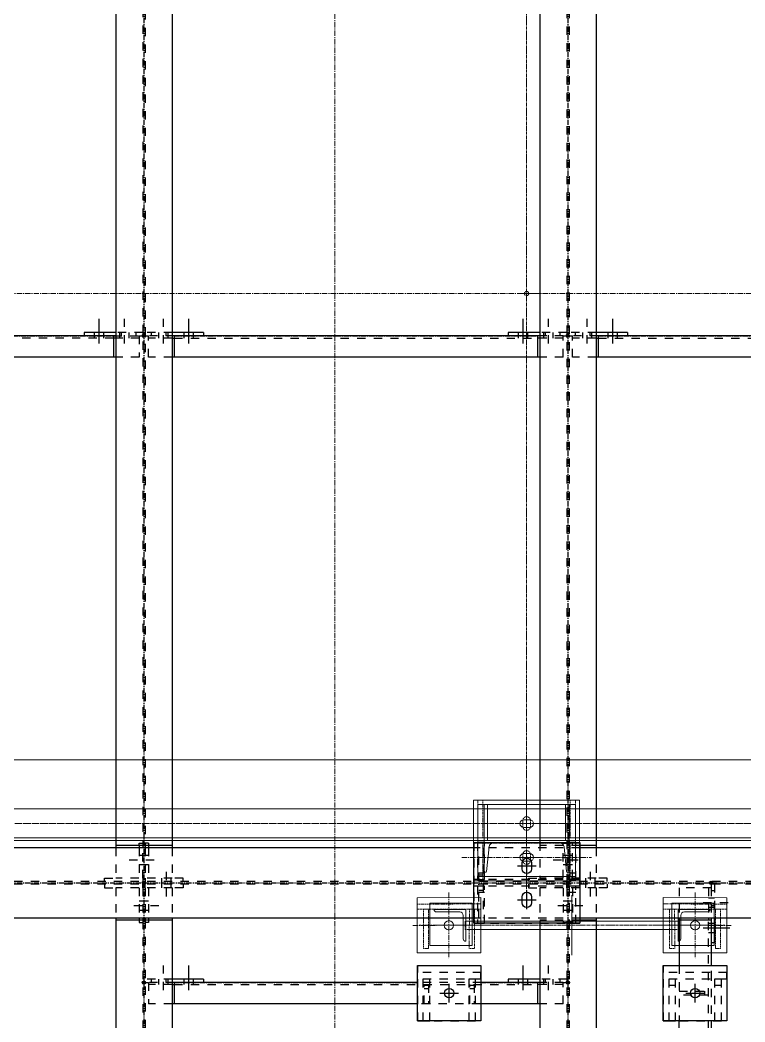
# Model space of a CAD drawing. Header units: inches. Extents: x 209270 to 234360, y -180214 to -150194.
# Drawn here: x 226220 to 227929, y -163282 to -160919 of the extents above; entities that cross this region are included whole.
import ezdxf

# ---------------------------------------------------------------- set-up
doc = ezdxf.new("R2010")
doc.units = ezdxf.units.IN
doc.header["$LTSCALE"] = 10
doc.header["$MEASUREMENT"] = 0
for name, pattern in [('CENTER', [2, 1.25, -0.25, 0.25, -0.25]), ('CENTER2', [1.125, 0.75, -0.125, 0.125, -0.125]), ('DXK_LINE_DOT2', [3.9198, 1.9599, -1.9599]), ('HIDDEN', [0.375, 0.25, -0.125])]:
    doc.linetypes.add(name, pattern=pattern)
doc.layers.get('0').update_dxf_attribs({"color": 1})
for name, color, linetype in [('_STR_0', 5, 'Continuous'), ('_STR_1', 5, 'Continuous'), ('_STR_2', 5, 'Continuous'), ('_STR_4', 5, 'Continuous')]:
    doc.layers.add(name, color=color, linetype=linetype)
for name, color, linetype, lineweight in [('Belt', 1, 'Continuous', 9), ('CEN', 1, 'CENTER', 9), ('CENETR LINE', 1, 'CENTER2', 9), ('CENTER', 1, 'CENTER', 9), ('DIM', 1, 'Continuous', 13), ('HIDDEN', 1, 'HIDDEN', 9), ('MAIN OBJECT', 1, 'Continuous', 18), ('OBJECT', 1, 'Continuous', 18), ('STR25', 1, 'Continuous', 5), ('STRUC-25HD', 1, 'HIDDEN', 5)]:
    doc.layers.add(name, color=color, linetype=linetype, lineweight=lineweight)

# ---------------------------------------------------------------- blocks, each defined once
blk = doc.blocks.new('A$Cb40ec30b')
at = {"layer": 'CEN'}
for p, q in [((0, 15.8), (0, 64.2)), ((-26.3, 40), (26.3, 40)), ((0, -59), (0, -21)), ((-25.5, -40), (26.5, -40))]:
    blk.add_line(p, q, dxfattribs=at)
at = {"layer": 'HIDDEN'}
for points in [[(-103, 6), (-115, 6), (-115, 95), (-103, 95)], [(103, 6), (115, 6), (115, 95), (103, 95)], [(125, 6), (125, -6), (-125, -6), (-125, 6)], [(-103, -6), (-115, -6), (-115, -95), (-103, -95)], [(103, -6), (115, -6), (115, -95), (103, -95)]]:
    blk.add_lwpolyline(points, close=True, dxfattribs=at)
at = {"layer": 'HIDDEN', "elevation": 149686677196.4}
for points in [[(9, 47), (9, 33, -1), (-9, 33), (-9, 47, -1)], [(9, -33), (9, -47, -1), (-9, -47), (-9, -33, -1)]]:
    blk.add_lwpolyline(points, format="xyb", close=True, dxfattribs=at)
at = {"layer": 'STR25', "ltscale": 0.2}
blk.add_lwpolyline([(-125, 95), (125, 95), (125, -95), (-125, -95)], close=True, dxfattribs=at)
blk = doc.blocks.new('A$Cfd238a5e')
at = {"layer": 'CEN'}
for p, q in [((0, 118.3), (0, -118.3)), ((-152.8, 0), (152.8, 0)), ((-152.8, -40), (152.8, -40))]:
    blk.add_line(p, q, dxfattribs=at)
at = {"layer": 'MAIN OBJECT', "ltscale": 0.2, "elevation": 149686677196.4}
for points in [[(7.3, 31), (-6.7, 31, -1), (-6.7, 49), (7.3, 49, -1)], [(7.3, -31), (-6.7, -31, 1), (-6.7, -49), (7.3, -49, 1)]]:
    blk.add_lwpolyline(points, format="xyb", close=True, dxfattribs=at)
at = {"layer": 'OBJECT'}
for points in [[(-115, -85), (115, -85), (115, 85), (-115, 85)], [(-100, 85), (-92, 85), (-92, 0), (-100, 0)], [(100, 85), (92, 85), (92, 0), (100, 0)]]:
    blk.add_lwpolyline(points, close=True, dxfattribs=at)
blk.add_lwpolyline([(-94.4, -72.9, -0.383864), (-96.8, -75), (-100, -75), (-100, 0), (100, 0), (100, -75), (96.8, -75, -0.383864), (94.4, -72.9), (88.3, -14.7, 0.383864), (78.4, -5.7), (-78.4, -5.7, 0.383864), (-88.3, -14.7)], format="xyb", close=True, dxfattribs=at)
at = {"layer": 'DIM'}
blk.add_blockref('A$Cb40ec30b', (0, 0), dxfattribs=at)
blk = doc.blocks.new('A$C2698bf6b')
at = {"layer": 'CENETR LINE'}
for p, q in [((0, -1290), (0, 1290)), ((-22.1, 0), (22.1, 0))]:
    blk.add_line(p, q, dxfattribs=at)
blk.add_circle((0, 0), 5, dxfattribs=at)
at = {"layer": 'DIM'}
blk.add_blockref('A$Cfd238a5e', (0, -1290), dxfattribs=at)
blk = doc.blocks.new('A$C1f4f58bd')
at = {"layer": 'CEN'}
blk.add_lwpolyline([(1100, 2200), (5000, 2200), (5000, -2700), (1100, -2700)], close=True, dxfattribs=at)
blk = doc.blocks.new('A$C34ae56dc')
at = {"layer": 'CEN'}
for p, q in [((0, 87.5), (0, -87.5)), ((77.7, 0.5), (-77.3, 0, 450449366.5))]:
    blk.add_line(p, q, dxfattribs=at)
at = {"layer": 'MAIN OBJECT', "ltscale": 0.2}
blk.add_circle((0, 0), 11, dxfattribs=at)
at = {"layer": 'STR25', "ltscale": 0.2}
blk.add_lwpolyline([(65.2, -74.5), (-64.8, -75), (-64.8, 75), (65.2, 75.5)], close=True, dxfattribs=at)
at = {"layer": 'STRUC-25HD'}
for points in [[(50.2, 75.5), (38.2, 75.5), (38.2, -74.5), (50.2, -74.5)], [(38.2, 48.5), (38.2, 60.5), (-54.8, 60), (-54.8, 48)], [(38.2, -47.5), (38.2, -59.5), (-54.8, -60), (-54.8, -48)]]:
    blk.add_lwpolyline(points, close=True, dxfattribs=at)
blk = doc.blocks.new('A$Cde9606d0')
at = {"color": 2, "ltscale": 0.8, "elevation": 101552602.3}
for points in [[(248, 10), (-247.9, 10)], [(-247.9, -10), (248, -10)]]:
    blk.add_lwpolyline(points, dxfattribs=at)
at = {"layer": 'CEN'}
for p, q in [((-215.4, 0, 0), (-360.4, 0, 0)), ((215.5, 0), (360.5, 0))]:
    blk.add_line(p, q, dxfattribs=at)
at = {"layer": 'CENTER', "linetype": 'CENTER2'}
for p, q in [((0, -70.7), (0, 70.7)), ((0, 70.7), (0, -70.7)), ((-268.9, 0, 815479761.5), (269, 0, 815479761.5))]:
    blk.add_line(p, q, dxfattribs=at)
at = {"layer": 'HIDDEN', "elevation": 715713552.4}
for points in [[(-251.9, 10), (-251.9, -10), (-247.9, -10)], [(-247.9, 10), (-251.9, 10)], [(-251.9, 10), (-251.9, -10), (-247.9, -10)], [(-247.9, 10), (-251.9, 10)], [(252, 10), (252, -10), (248, -10)], [(248, 10), (252, 10)]]:
    blk.add_lwpolyline(points, dxfattribs=at)
at = {"layer": 'MAIN OBJECT', "elevation": -815479761.5}
for points in [[(-235.3, -47.6), (-335.3, -47.6), (-335.3, 52.4), (-235.3, 52.4)], [(235.3, -47.6), (335.3, -47.6), (335.3, 52.4), (235.3, 52.4)]]:
    blk.add_lwpolyline(points, close=True, dxfattribs=at)
for points in [[(-325.4, 37.5), (-250.4, 37.5), (-250.4, -37.5), (-250.9, -37.5, -0.414214), (-256.4, -32), (-256.4, 23, 0.414214), (-264.9, 31.5), (-319.9, 31.5, -0.414214), (-325.4, 37)], [(325.5, 37.5), (250.5, 37.5), (250.5, -37.5), (251, -37.5, 0.414214), (256.5, -32), (256.5, 23, -0.414214), (265, 31.5), (320, 31.5, 0.414214), (325.5, 37)]]:
    blk.add_lwpolyline(points, format="xyb", close=True, dxfattribs=at)
at = {"xscale": -0.9999999999999999, "rotation": 270.1668647228638}
blk.add_blockref('A$C34ae56dc', (-290.4, 0, 0), dxfattribs=at)
at = {"rotation": 89.83313527708063}
blk.add_blockref('A$C34ae56dc', (290.5, 0), dxfattribs=at)
blk = doc.blocks.new('Part-116860372-115328 - 114867')
at = {"layer": '_STR_1', "linetype": 'DXK_LINE_DOT2'}
for p, q in [((226522.7, -162860.3), (226514.7, -162860.3)), ((226514.7, -162865.8), (226514.7, -162870.8)), ((226522.7, -162860.3), (226522.7, -162865.8)), ((226522.7, -162870.8), (226522.7, -162942.3)), ((226514.7, -162942.3), (226514.7, -162950.3)), ((226604.7, -162942.3), (226578.5, -162942.3)), ((226604.7, -162950.3), (226604.7, -162942.3))]:
    blk.add_line(p, q, dxfattribs=at)
at = {"layer": '_STR_2', "linetype": 'Continuous'}
blk.add_line((226522.7, -162865.8), (226522.7, -162870.8), dxfattribs=at)
blk = doc.blocks.new('Part-116860372-115040 - 114867')
at = {"layer": '_STR_4', "linetype": 'Continuous'}
for points in [[(227511.9, -161667.7, -1), (227511.9, -161659.7, -1)], [(228511.9, -161667.7, -1), (228511.9, -161659.7, -1)]]:
    blk.add_hatch(color=256, dxfattribs=at).paths.add_polyline_path(points)
at = {"layer": '_STR_1', "linetype": 'DXK_LINE_DOT2'}
for p, q in [((227522.7, -161713.7), (227522.7, -161663.7)), ((227583.5, -161663.7), (227522.7, -161663.7)), ((227578.5, -161668.7), (227522.7, -161668.7)), ((227583.5, -161668.7), (228411.9, -161668.7)), ((228497.2, -161663.7), (228411.9, -161663.7)), ((228497.2, -161668.7), (228416.9, -161668.7)), ((228497.2, -161713.7), (228497.2, -161663.7)), ((227578.5, -161713.7), (227522.7, -161713.7)), ((228497.2, -161713.7), (228416.9, -161713.7))]:
    blk.add_line(p, q, dxfattribs=at)
at = {"layer": '_STR_2', "linetype": 'Continuous'}
for p, q in [((227578.5, -161668.7), (227583.5, -161668.7)), ((228411.9, -161663.7), (227583.5, -161663.7)), ((227583.5, -161663.7), (227583.5, -161713.7)), ((228411.9, -161663.7), (228411.9, -161713.7)), ((228416.9, -161668.7), (228411.9, -161668.7)), ((228416.9, -161713.7), (227578.5, -161713.7))]:
    blk.add_line(p, q, dxfattribs=at)
at = {"layer": '_STR_4', "linetype": 'CENTER'}
for p, q in [((227511.9, -161663.7), (227522.7, -161663.7)), ((227583.5, -161663.7), (228411.9, -161663.7)), ((228497.2, -161663.7), (228511.9, -161663.7))]:
    blk.add_line(p, q, dxfattribs=at)
at = {"layer": '_STR_4', "linetype": 'Continuous'}
for centre in [(227511.9, -161663.7), (228511.9, -161663.7)]:
    blk.add_circle(centre, 4, dxfattribs=at)
blk = doc.blocks.new('Part-116860372-115332 - 114867')
at = {"layer": '_STR_1', "linetype": 'DXK_LINE_DOT2'}
for p, q in [((227522.7, -162860.3), (227514.7, -162860.3)), ((227522.7, -162942.3), (227522.7, -162860.3)), ((227514.7, -162942.3), (227514.7, -162950.3)), ((227604.7, -162942.3), (227578.5, -162942.3)), ((227604.7, -162950.3), (227604.7, -162942.3))]:
    blk.add_line(p, q, dxfattribs=at)
blk = doc.blocks.new('Part-116860372-114997 - 114867')
at = {"layer": '_STR_1', "linetype": 'DXK_LINE_DOT2'}
for p, q in [((227539.8, -162870.8), (227289.8, -162870.8)), ((228499.2, -162950.3), (225641.9, -162950.3)), ((228499.2, -162957), (225641.9, -162957)), ((227539.8, -163036.5), (227289.8, -163036.5))]:
    blk.add_line(p, q, dxfattribs=at)
at = {"layer": '_STR_2', "linetype": 'Continuous'}
for p, q in [((227289.8, -162870.8), (226039.8, -162870.8)), ((228386.8, -162870.8), (227539.8, -162870.8)), ((227289.8, -163036.5), (226039.8, -163036.5)), ((228386.8, -163036.5), (227539.8, -163036.5))]:
    blk.add_line(p, q, dxfattribs=at)
at = {"layer": '_STR_4', "linetype": 'CENTER'}
blk.add_line((225511.9, -162953.7), (228511.9, -162953.7), dxfattribs=at)
blk = doc.blocks.new('Part-116860372-114998 - 114867')
at = {"layer": '_STR_4', "linetype": 'Continuous'}
blk.add_hatch(color=256, dxfattribs=at).paths.add_polyline_path([(226511.9, -162957.7, -1), (226511.9, -162949.7, -1)])
at = {"layer": '_STR_1', "linetype": 'DXK_LINE_DOT2'}
for p, q in [((226445.3, -162965), (226445.3, -163036.5)), ((226578.5, -162965), (226445.3, -162965)), ((226509, -162965), (226509, -164487.6)), ((226514.7, -162965), (226514.7, -163036.5)), ((226578.5, -162965), (226578.5, -163036.5)), ((226514.7, -163041.5), (226514.7, -165285.5))]:
    blk.add_line(p, q, dxfattribs=at)
at = {"layer": '_STR_2', "linetype": 'Continuous'}
for p, q in [((226445.3, -163036.5), (226445.3, -165290.5)), ((226578.5, -163041.5), (226445.3, -163041.5)), ((226509, -163036.5), (226509, -163041.5)), ((226514.7, -163036.5), (226514.7, -163041.5)), ((226578.5, -163036.5), (226578.5, -165290.5))]:
    blk.add_line(p, q, dxfattribs=at)
at = {"layer": '_STR_4', "linetype": 'CENTER'}
blk.add_line((226511.9, -162953.7), (226511.9, -165363.7), dxfattribs=at)
at = {"layer": '_STR_4', "linetype": 'Continuous'}
blk.add_circle((226511.9, -162953.7), 4, dxfattribs=at)
blk = doc.blocks.new('Part-116860372-114999 - 114867')
at = {"layer": '_STR_4', "linetype": 'Continuous'}
blk.add_hatch(color=256, dxfattribs=at).paths.add_polyline_path([(227511.9, -162957.7, -1), (227511.9, -162949.7, -1)])
at = {"layer": '_STR_1', "linetype": 'DXK_LINE_DOT2'}
for p, q in [((227445.3, -162965), (227445.3, -163048.7)), ((227578.5, -162965), (227445.3, -162965)), ((227509, -162965), (227509, -165285.5)), ((227514.7, -162965), (227514.7, -165285.5)), ((227578.5, -162965), (227578.5, -163036.5)), ((227539.8, -163041.5), (227445.3, -163041.5))]:
    blk.add_line(p, q, dxfattribs=at)
at = {"layer": '_STR_2', "linetype": 'Continuous'}
for p, q in [((227578.5, -163041.5), (227539.8, -163041.5)), ((227578.5, -163036.5), (227578.5, -165290.5)), ((227445.3, -163048.7), (227445.3, -165290.5))]:
    blk.add_line(p, q, dxfattribs=at)
at = {"layer": '_STR_4', "linetype": 'CENTER'}
blk.add_line((227511.9, -162953.7), (227511.9, -165363.7), dxfattribs=at)
at = {"layer": '_STR_4', "linetype": 'Continuous'}
blk.add_circle((227511.9, -162953.7), 4, dxfattribs=at)
blk = doc.blocks.new('Part-116860372-115002 - 114867')
at = {"layer": '_STR_4', "linetype": 'Continuous'}
blk.add_hatch(color=256, dxfattribs=at).paths.add_polyline_path([(227511.9, -162957.7, -1), (227511.9, -162949.7, -1)])
at = {"layer": '_STR_1', "linetype": 'DXK_LINE_DOT2'}
for p, q in [((227509, -160385), (227509, -162942.3)), ((227514.7, -160385), (227514.7, -162942.3)), ((227445.3, -162858.7), (227445.3, -162942.3)), ((227539.8, -162865.8), (227445.3, -162865.8)), ((227578.5, -162870.8), (227578.5, -162942.3)), ((227578.5, -162942.3), (227445.3, -162942.3))]:
    blk.add_line(p, q, dxfattribs=at)
at = {"layer": '_STR_2', "linetype": 'Continuous'}
for p, q in [((227445.3, -160468.7), (227445.3, -162858.7)), ((227578.5, -160456.5), (227578.5, -162870.8)), ((227578.5, -162865.8), (227539.8, -162865.8))]:
    blk.add_line(p, q, dxfattribs=at)
at = {"layer": '_STR_4', "linetype": 'CENTER'}
blk.add_line((227511.9, -160373.7), (227511.9, -162953.7), dxfattribs=at)
at = {"layer": '_STR_4', "linetype": 'Continuous'}
blk.add_circle((227511.9, -162953.7), 4, dxfattribs=at)
blk = doc.blocks.new('Bolt-116860372-115334 - 114867')
at = {"layer": '_STR_1', "linetype": 'DXK_LINE_DOT2'}
for p, q in [((226564.7, -162927.3), (226564.7, -163000.3)), ((226553.7, -162942.3), (226553.7, -162950.3)), ((226553.7, -162950.3), (226553.7, -162957)), ((226575.7, -162942.3), (226575.7, -162950.3)), ((226575.7, -162950.3), (226575.7, -162957)), ((226553.7, -162957), (226553.7, -162965)), ((226575.7, -162957), (226575.7, -162965))]:
    blk.add_line(p, q, dxfattribs=at)
blk = doc.blocks.new('Part-116860372-115003 - 114867')
at = {"layer": '_STR_4', "linetype": 'Continuous'}
blk.add_hatch(color=256, dxfattribs=at).paths.add_polyline_path([(226511.9, -162957.7, -1), (226511.9, -162949.7, -1)])
at = {"layer": '_STR_1', "linetype": 'DXK_LINE_DOT2'}
for p, q in [((226509, -160461.5), (226509, -162865.8)), ((226514.7, -160467), (226514.7, -162865.8)), ((226445.3, -162870.8), (226445.3, -162942.3)), ((226509, -162942.3), (226509, -162870.8)), ((226514.7, -162870.8), (226514.7, -162942.3)), ((226578.5, -162870.8), (226578.5, -162942.3)), ((226578.5, -162942.3), (226445.3, -162942.3))]:
    blk.add_line(p, q, dxfattribs=at)
at = {"layer": '_STR_2', "linetype": 'Continuous'}
for p, q in [((226445.3, -160456.5), (226445.3, -162870.8)), ((226578.5, -160456.5), (226578.5, -162870.8)), ((226578.5, -162865.8), (226445.3, -162865.8)), ((226509, -162865.8), (226509, -162870.8)), ((226514.7, -162865.8), (226514.7, -162870.8))]:
    blk.add_line(p, q, dxfattribs=at)
at = {"layer": '_STR_4', "linetype": 'CENTER'}
blk.add_line((226511.9, -160373.7), (226511.9, -162953.7), dxfattribs=at)
at = {"layer": '_STR_4', "linetype": 'Continuous'}
blk.add_circle((226511.9, -162953.7), 4, dxfattribs=at)
blk = doc.blocks.new('Part-116860372-115038 - 114867')
at = {"layer": '_STR_4', "linetype": 'Continuous'}
for points in [[(225511.9, -161667.7, -1), (225511.9, -161659.7, -1)], [(226511.9, -161667.7, -1), (226511.9, -161659.7, -1)]]:
    blk.add_hatch(color=256, dxfattribs=at).paths.add_polyline_path(points)
at = {"layer": '_STR_1', "linetype": 'DXK_LINE_DOT2'}
for p, q in [((225524.9, -161663.7), (225524.9, -161713.7)), ((225641.9, -161663.7), (225524.9, -161663.7)), ((225636.9, -161668.7), (225524.9, -161668.7)), ((226440.3, -161668.7), (225641.9, -161668.7)), ((226440.3, -161663.7), (226501, -161663.7)), ((226501, -161668.7), (226445.3, -161668.7)), ((226501, -161663.7), (226501, -161713.7)), ((225636.9, -161713.7), (225524.9, -161713.7)), ((226501, -161713.7), (226445.3, -161713.7))]:
    blk.add_line(p, q, dxfattribs=at)
at = {"layer": '_STR_2', "linetype": 'Continuous'}
for p, q in [((225641.9, -161668.7), (225636.9, -161668.7)), ((226440.3, -161663.7), (225641.9, -161663.7)), ((225641.9, -161713.7), (225641.9, -161663.7)), ((226440.3, -161663.7), (226440.3, -161713.7)), ((226445.3, -161668.7), (226440.3, -161668.7)), ((226445.3, -161713.7), (225636.9, -161713.7))]:
    blk.add_line(p, q, dxfattribs=at)
at = {"layer": '_STR_4', "linetype": 'CENTER'}
for p, q in [((225511.9, -161663.7), (225524.9, -161663.7)), ((225641.9, -161663.7), (226440.3, -161663.7)), ((226501, -161663.7), (226511.9, -161663.7))]:
    blk.add_line(p, q, dxfattribs=at)
at = {"layer": '_STR_4', "linetype": 'Continuous'}
for centre in [(225511.9, -161663.7), (226511.9, -161663.7)]:
    blk.add_circle(centre, 4, dxfattribs=at)
blk = doc.blocks.new('Part-116860372-115039 - 114867')
at = {"layer": '_STR_4', "linetype": 'Continuous'}
for points in [[(226511.9, -161667.7, -1), (226511.9, -161659.7, -1)], [(227511.9, -161667.7, -1), (227511.9, -161659.7, -1)]]:
    blk.add_hatch(color=256, dxfattribs=at).paths.add_polyline_path(points)
at = {"layer": '_STR_1', "linetype": 'DXK_LINE_DOT2'}
for p, q in [((226522.7, -161713.7), (226522.7, -161663.7)), ((226583.5, -161663.7), (226522.7, -161663.7)), ((226578.5, -161668.7), (226522.7, -161668.7)), ((226583.5, -161668.7), (227440.3, -161668.7)), ((227501, -161663.7), (227440.3, -161663.7)), ((227501, -161668.7), (227445.3, -161668.7)), ((227501, -161713.7), (227501, -161663.7)), ((226578.5, -161713.7), (226522.7, -161713.7)), ((227501, -161713.7), (227445.3, -161713.7))]:
    blk.add_line(p, q, dxfattribs=at)
at = {"layer": '_STR_2', "linetype": 'Continuous'}
for p, q in [((226578.5, -161668.7), (226583.5, -161668.7)), ((227440.3, -161663.7), (226583.5, -161663.7)), ((226583.5, -161663.7), (226583.5, -161713.7)), ((227440.3, -161663.7), (227440.3, -161713.7)), ((227445.3, -161668.7), (227440.3, -161668.7)), ((227445.3, -161713.7), (226578.5, -161713.7))]:
    blk.add_line(p, q, dxfattribs=at)
at = {"layer": '_STR_4', "linetype": 'CENTER'}
for p, q in [((226511.9, -161663.7), (226522.7, -161663.7)), ((226583.5, -161663.7), (227440.3, -161663.7)), ((227501, -161663.7), (227511.9, -161663.7))]:
    blk.add_line(p, q, dxfattribs=at)
at = {"layer": '_STR_4', "linetype": 'Continuous'}
for centre in [(226511.9, -161663.7), (227511.9, -161663.7)]:
    blk.add_circle(centre, 4, dxfattribs=at)
blk = doc.blocks.new('Part-116860372-115814 - 114867')
at = {"layer": '_STR_1', "linetype": 'DXK_LINE_DOT2'}
for p, q in [((227509, -161655.7), (227445.3, -161655.7)), ((227459, -161663.7), (227459, -161655.7)), ((227494, -161663.7), (227494, -161655.7)), ((227509, -161655.7), (227509, -161663.7))]:
    blk.add_line(p, q, dxfattribs=at)
at = {"layer": '_STR_2', "linetype": 'Continuous'}
for p, q in [((227445.3, -161655.7), (227371, -161655.7)), ((227371, -161655.7), (227371, -161663.7)), ((227445.3, -161663.7), (227440.3, -161663.7))]:
    blk.add_line(p, q, dxfattribs=at)
blk = doc.blocks.new('Part-116860372-115812 - 114867')
at = {"layer": '_STR_1', "linetype": 'DXK_LINE_DOT2'}
for p, q in [((227578.5, -161655.7), (227514.7, -161655.7)), ((227529.7, -161663.7), (227529.7, -161655.7)), ((227564.7, -161663.7), (227564.7, -161655.7))]:
    blk.add_line(p, q, dxfattribs=at)
at = {"layer": '_STR_2', "linetype": 'Continuous'}
for p, q in [((227652.7, -161655.7), (227578.5, -161655.7)), ((227583.5, -161663.7), (227578.5, -161663.7)), ((227652.7, -161655.7), (227652.7, -161663.7))]:
    blk.add_line(p, q, dxfattribs=at)
blk = doc.blocks.new('Bolt-116860372-115305 - 114867')
at = {"layer": '_STR_1', "linetype": 'DXK_LINE_DOT2'}
for p, q in [((226501, -162996), (226509, -162996)), ((226509, -162996), (226514.7, -162996)), ((226514.7, -162996), (226522.7, -162996)), ((226488, -163007), (226556, -163007)), ((226501, -163018), (226509, -163018)), ((226509, -163018), (226514.7, -163018)), ((226514.7, -163018), (226522.7, -163018))]:
    blk.add_line(p, q, dxfattribs=at)
blk = doc.blocks.new('Part-116860372-115822 - 114867')
at = {"layer": '_STR_1', "linetype": 'DXK_LINE_DOT2'}
for p, q in [((226578.5, -163180.7), (226514.7, -163180.7)), ((226529.7, -163188.7), (226529.7, -163180.7)), ((226564.7, -163188.7), (226564.7, -163180.7))]:
    blk.add_line(p, q, dxfattribs=at)
at = {"layer": '_STR_2', "linetype": 'Continuous'}
for p, q in [((226652.7, -163180.7), (226578.5, -163180.7)), ((226652.7, -163180.7), (226652.7, -163188.7)), ((226583.5, -163188.7), (226578.5, -163188.7))]:
    blk.add_line(p, q, dxfattribs=at)
blk = doc.blocks.new('Part-116860372-115101 - 114867')
at = {"layer": '_STR_4', "linetype": 'Continuous'}
for points in [[(227849.4, -162957.7, -1), (227849.4, -162949.7, -1)], [(227849.4, -164367.7, -1), (227849.4, -164359.7, -1)]]:
    blk.add_hatch(color=256, dxfattribs=at).paths.add_polyline_path(points)
at = {"layer": '_STR_1', "linetype": 'DXK_LINE_DOT2'}
for p, q in [((227849.4, -162965), (227774.4, -162965)), ((227774.4, -162965), (227774.4, -163041.5)), ((227843.7, -162965), (227843.7, -163036.5)), ((227849.4, -162965), (227849.4, -163164.7)), ((227843.7, -164358.7), (227843.7, -163041.5)), ((227774.4, -163148.7), (227774.4, -163278.7)), ((227849.4, -163164.7), (227849.4, -163278.7))]:
    blk.add_line(p, q, dxfattribs=at)
at = {"layer": '_STR_2', "linetype": 'Continuous'}
for p, q in [((227774.4, -163036.5), (227774.4, -163148.7)), ((227849.4, -163041.5), (227774.4, -163041.5)), ((227843.7, -163036.5), (227843.7, -163041.5)), ((227849.4, -163041.5), (227849.4, -163148.7)), ((227774.4, -164358.7), (227774.4, -163278.7)), ((227849.4, -163278.7), (227849.4, -164358.7)), ((227849.4, -164358.7), (227774.4, -164358.7))]:
    blk.add_line(p, q, dxfattribs=at)
at = {"layer": '_STR_4', "linetype": 'CENTER'}
for p, q in [((227849.4, -162953.7), (227849.4, -162965)), ((227849.4, -163278.7), (227849.4, -164363.7))]:
    blk.add_line(p, q, dxfattribs=at)
at = {"layer": '_STR_4', "linetype": 'Continuous'}
for centre in [(227849.4, -162953.7), (227849.4, -164363.7)]:
    blk.add_circle(centre, 4, dxfattribs=at)
blk = doc.blocks.new('Part-116860372-115102 - 114867')
at = {"layer": '_STR_4', "linetype": 'Continuous'}
for points in [[(226511.9, -163192.7, -1), (226511.9, -163184.7, -1)], [(227511.9, -163192.7, -1), (227511.9, -163184.7, -1)]]:
    blk.add_hatch(color=256, dxfattribs=at).paths.add_polyline_path(points)
at = {"layer": '_STR_1', "linetype": 'DXK_LINE_DOT2'}
for p, q in [((226522.7, -163188.7), (226522.7, -163238.7)), ((226583.5, -163188.7), (226522.7, -163188.7)), ((226578.5, -163193.7), (226522.7, -163193.7)), ((226583.5, -163193.7), (227440.3, -163193.7)), ((227306.9, -163188.7), (227156.9, -163188.7)), ((227501, -163188.7), (227440.3, -163188.7)), ((227501, -163193.7), (227445.3, -163193.7)), ((227501, -163238.7), (227501, -163188.7)), ((226578.5, -163238.7), (226522.7, -163238.7)), ((227185.9, -163238.7), (227156.9, -163238.7)), ((227501, -163238.7), (227185.9, -163238.7))]:
    blk.add_line(p, q, dxfattribs=at)
at = {"layer": '_STR_2', "linetype": 'Continuous'}
for p, q in [((226578.5, -163193.7), (226583.5, -163193.7)), ((227156.9, -163188.7), (226583.5, -163188.7)), ((226583.5, -163188.7), (226583.5, -163238.7)), ((227440.3, -163188.7), (227306.9, -163188.7)), ((227440.3, -163188.7), (227440.3, -163238.7)), ((227445.3, -163193.7), (227440.3, -163193.7)), ((227156.9, -163238.7), (226578.5, -163238.7)), ((227445.3, -163238.7), (227306.9, -163238.7))]:
    blk.add_line(p, q, dxfattribs=at)
at = {"layer": '_STR_4', "linetype": 'CENTER'}
for p, q in [((226511.9, -163188.7), (226522.7, -163188.7)), ((226583.5, -163188.7), (227156.9, -163188.7)), ((227306.9, -163188.7), (227440.3, -163188.7)), ((227501, -163188.7), (227511.9, -163188.7))]:
    blk.add_line(p, q, dxfattribs=at)
at = {"layer": '_STR_4', "linetype": 'Continuous'}
for centre in [(226511.9, -163188.7), (227511.9, -163188.7)]:
    blk.add_circle(centre, 4, dxfattribs=at)
blk = doc.blocks.new('Bolt-116860372-115313 - 114867')
at = {"layer": '_STR_1', "linetype": 'DXK_LINE_DOT2'}
for p, q in [((227501, -162996), (227509, -162996)), ((227509, -162996), (227514.7, -162996)), ((227514.7, -162996), (227522.7, -162996)), ((227488, -163007), (227556, -163007)), ((227501, -163018), (227509, -163018)), ((227509, -163018), (227514.7, -163018)), ((227514.7, -163018), (227522.7, -163018))]:
    blk.add_line(p, q, dxfattribs=at)
blk = doc.blocks.new('Part-116860372-115327 - 114867')
at = {"layer": '_STR_1', "linetype": 'DXK_LINE_DOT2'}
for p, q in [((226501, -162865.8), (226501, -162860.3)), ((226501, -162860.3), (226509, -162860.3)), ((226501, -162870.8), (226501, -162942.3)), ((226509, -162865.8), (226509, -162870.8)), ((226419, -162950.3), (226419, -162942.3)), ((226419, -162942.3), (226445.3, -162942.3)), ((226509, -162942.3), (226509, -162950.3))]:
    blk.add_line(p, q, dxfattribs=at)
at = {"layer": '_STR_2', "linetype": 'Continuous'}
blk.add_line((226501, -162865.8), (226501, -162870.8), dxfattribs=at)
blk = doc.blocks.new('Part-116860372-150361 - 114867')
at = {"layer": '_STR_1', "linetype": 'DXK_LINE_DOT2'}
for p, q in [((227774.4, -163208.7), (227843.7, -163208.7)), ((227833.7, -163208.7), (227833.7, -163218.7)), ((227843.7, -163218.7), (227774.4, -163218.7))]:
    blk.add_line(p, q, dxfattribs=at)
blk = doc.blocks.new('Part-116860372-116647 - 114867')
at = {"layer": '_STR_1', "linetype": 'DXK_LINE_DOT2'}
for p, q in [((227539.8, -162945.6), (227289.8, -162945.7)), ((227289.8, -162961.7), (227289.8, -162945.7)), ((227539.8, -162961.6), (227539.8, -162945.6)), ((227539.8, -162961.6), (227289.8, -162961.7))]:
    blk.add_line(p, q, dxfattribs=at)
blk = doc.blocks.new('Part-116860372-116649 - 114867')
at = {"layer": '_STR_1', "linetype": 'DXK_LINE_DOT2'}
for p, q in [((227298.9, -162858.7), (227298.9, -162945.7)), ((227314.9, -162858.7), (227298.9, -162858.7)), ((227314.9, -162945.7), (227314.9, -162858.7)), ((227314.9, -162930.7), (227298.9, -162930.7)), ((227298.9, -162945.7), (227314.9, -162945.7))]:
    blk.add_line(p, q, dxfattribs=at)
blk = doc.blocks.new('Part-116860372-116727 - 114867')
at = {"layer": '_STR_1', "linetype": 'DXK_LINE_DOT2'}
for p, q in [((227156.9, -163180.7), (227156.9, -163164.7)), ((227306.9, -163164.7), (227156.9, -163164.7)), ((227306.9, -163180.7), (227156.9, -163180.7)), ((227306.9, -163180.7), (227306.9, -163164.7))]:
    blk.add_line(p, q, dxfattribs=at)
blk = doc.blocks.new('Part-116860372-116735 - 114867')
at = {"layer": '_STR_1', "linetype": 'DXK_LINE_DOT2'}
for p, q in [((227736.9, -163148.7), (227736.9, -163164.7)), ((227736.9, -163148.7), (227886.9, -163148.7)), ((227886.9, -163148.7), (227886.9, -163164.7)), ((227736.9, -163180.7), (227736.9, -163278.7)), ((227886.9, -163180.7), (227886.9, -163278.7)), ((227736.9, -163278.7), (227886.9, -163278.7))]:
    blk.add_line(p, q, dxfattribs=at)
blk = doc.blocks.new('Part-116860372-116729 - 114867')
at = {"layer": '_STR_1', "linetype": 'DXK_LINE_DOT2'}
for p, q in [((227156.9, -163148.7), (227156.9, -163164.7)), ((227156.9, -163148.7), (227306.9, -163148.7)), ((227306.9, -163148.7), (227306.9, -163164.7)), ((227156.9, -163180.7), (227156.9, -163278.7)), ((227306.9, -163180.7), (227306.9, -163278.7)), ((227156.9, -163278.7), (227306.9, -163278.7))]:
    blk.add_line(p, q, dxfattribs=at)
blk = doc.blocks.new('Part-116860372-115303 - 114867')
at = {"layer": '_STR_1', "linetype": 'DXK_LINE_DOT2'}
for p, q in [((226514.7, -162965), (226514.7, -162957)), ((226522.7, -162965), (226522.7, -163036.5)), ((226604.7, -162965), (226578.5, -162965)), ((226604.7, -162957), (226604.7, -162965)), ((226514.7, -163041.5), (226514.7, -163036.5)), ((226522.7, -163041.5), (226522.7, -163047)), ((226522.7, -163047), (226514.7, -163047))]:
    blk.add_line(p, q, dxfattribs=at)
at = {"layer": '_STR_2', "linetype": 'Continuous'}
blk.add_line((226522.7, -163036.5), (226522.7, -163041.5), dxfattribs=at)
blk = doc.blocks.new('Part-116860372-115304 - 114867')
at = {"layer": '_STR_1', "linetype": 'DXK_LINE_DOT2'}
for p, q in [((226419, -162957), (226419, -162965)), ((226419, -162965), (226445.3, -162965)), ((226501, -162965), (226501, -163036.5)), ((226509, -162965), (226509, -162957)), ((226501, -163041.5), (226501, -163047)), ((226501, -163047), (226509, -163047))]:
    blk.add_line(p, q, dxfattribs=at)
at = {"layer": '_STR_2', "linetype": 'Continuous'}
blk.add_line((226501, -163036.5), (226501, -163041.5), dxfattribs=at)
blk = doc.blocks.new('Part-116860372-115311 - 114867')
at = {"layer": '_STR_1', "linetype": 'DXK_LINE_DOT2'}
for p, q in [((227514.7, -162965), (227514.7, -162957)), ((227522.7, -162965), (227522.7, -163047)), ((227604.7, -162965), (227578.5, -162965)), ((227604.7, -162957), (227604.7, -162965)), ((227522.7, -163047), (227514.7, -163047))]:
    blk.add_line(p, q, dxfattribs=at)
blk = doc.blocks.new('Part-116860372-115312 - 114867')
at = {"layer": '_STR_1', "linetype": 'DXK_LINE_DOT2'}
for p, q in [((227419, -162957), (227419, -162965)), ((227419, -162965), (227445.3, -162965)), ((227501, -162965), (227501, -163047)), ((227509, -162965), (227509, -162957)), ((227501, -163047), (227509, -163047))]:
    blk.add_line(p, q, dxfattribs=at)
blk = doc.blocks.new('Bolt-116860372-115329 - 114867')
at = {"layer": '_STR_1', "linetype": 'DXK_LINE_DOT2'}
for p, q in [((226535.7, -162900.3), (226467.7, -162900.3)), ((226509, -162889.3), (226501, -162889.3)), ((226514.7, -162889.3), (226509, -162889.3)), ((226522.7, -162889.3), (226514.7, -162889.3)), ((226509, -162911.3), (226501, -162911.3)), ((226514.7, -162911.3), (226509, -162911.3)), ((226522.7, -162911.3), (226514.7, -162911.3))]:
    blk.add_line(p, q, dxfattribs=at)
blk = doc.blocks.new('Part-116860372-115331 - 114867')
at = {"layer": '_STR_1', "linetype": 'DXK_LINE_DOT2'}
for p, q in [((227501, -162942.3), (227501, -162860.3)), ((227501, -162860.3), (227509, -162860.3)), ((227419, -162950.3), (227419, -162942.3)), ((227419, -162942.3), (227445.3, -162942.3)), ((227509, -162942.3), (227509, -162950.3))]:
    blk.add_line(p, q, dxfattribs=at)
blk = doc.blocks.new('Bolt-116860372-115333 - 114867')
at = {"layer": '_STR_1', "linetype": 'DXK_LINE_DOT2'}
for p, q in [((227535.7, -162900.3), (227467.7, -162900.3)), ((227509, -162889.3), (227501, -162889.3)), ((227514.7, -162889.3), (227509, -162889.3)), ((227522.7, -162889.3), (227514.7, -162889.3)), ((227509, -162911.3), (227501, -162911.3)), ((227514.7, -162911.3), (227509, -162911.3)), ((227522.7, -162911.3), (227514.7, -162911.3))]:
    blk.add_line(p, q, dxfattribs=at)
blk = doc.blocks.new('Bolt-116860372-115335 - 114867')
at = {"layer": '_STR_1', "linetype": 'DXK_LINE_DOT2'}
for p, q in [((227564.7, -162927.3), (227564.7, -163000.3)), ((227553.7, -162942.3), (227553.7, -162950.3)), ((227553.7, -162950.3), (227553.7, -162957)), ((227575.7, -162942.3), (227575.7, -162950.3)), ((227575.7, -162950.3), (227575.7, -162957)), ((227553.7, -162957), (227553.7, -162965)), ((227575.7, -162957), (227575.7, -162965))]:
    blk.add_line(p, q, dxfattribs=at)
blk = doc.blocks.new('Bolt-116860372-116654 - 114867')
at = {"layer": '_STR_2', "linetype": 'Continuous'}
for p, q in [((227403.8, -162906.7), (227404.7, -162902.5)), ((227404.7, -162902.5), (227407.1, -162898.9)), ((227407.1, -162898.9), (227410.6, -162896.5)), ((227410.6, -162896.5), (227414.8, -162895.7)), ((227414.8, -162935.7), (227414.8, -162891.7)), ((227414.8, -162895.7), (227414.8, -162895.7)), ((227414.8, -162895.7), (227419, -162896.5)), ((227419, -162896.5), (227422.6, -162898.9)), ((227422.6, -162898.9), (227425, -162902.5)), ((227425, -162902.5), (227425.8, -162906.7)), ((227392.8, -162913.7), (227436.8, -162913.7)), ((227403.8, -162920.7), (227403.8, -162906.7)), ((227404.7, -162924.9), (227403.8, -162920.7)), ((227407, -162928.4), (227404.7, -162924.9)), ((227425, -162924.9), (227422.6, -162928.4)), ((227425.8, -162920.7), (227425, -162924.9)), ((227425.8, -162906.7), (227425.8, -162920.7)), ((227410.6, -162930.8), (227407, -162928.4)), ((227414.8, -162931.7), (227410.6, -162930.8)), ((227419, -162930.8), (227414.8, -162931.7)), ((227414.8, -162931.7), (227414.8, -162931.7)), ((227422.6, -162928.4), (227419, -162930.8)), ((227414.8, -163015.7), (227414.8, -162971.7)), ((227392.8, -162993.7), (227436.8, -162993.7)), ((227403.8, -162986.7), (227404.7, -162982.5)), ((227403.8, -163000.7), (227403.8, -162986.7)), ((227404.7, -162982.5), (227407, -162978.9)), ((227407, -162978.9), (227410.6, -162976.5)), ((227410.6, -162976.5), (227414.8, -162975.7)), ((227414.8, -162975.7), (227414.8, -162975.7)), ((227414.8, -162975.7), (227419, -162976.5)), ((227419, -162976.5), (227422.6, -162978.9)), ((227422.6, -162978.9), (227425, -162982.5)), ((227425, -162982.5), (227425.8, -162986.7)), ((227425.8, -162986.7), (227425.8, -163000.7)), ((227404.7, -163004.9), (227403.8, -163000.7)), ((227407, -163008.4), (227404.7, -163004.9)), ((227410.6, -163010.8), (227407, -163008.4)), ((227414.8, -163011.7), (227410.6, -163010.8)), ((227419, -163010.8), (227414.8, -163011.7)), ((227414.8, -163011.7), (227414.8, -163011.7)), ((227422.6, -163008.4), (227419, -163010.8)), ((227425, -163004.9), (227422.6, -163008.4)), ((227425.8, -163000.7), (227425, -163004.9))]:
    blk.add_line(p, q, dxfattribs=at)
blk = doc.blocks.new('Part-116860372-116652 - 114867')
at = {"layer": '_STR_1', "linetype": 'DXK_LINE_DOT2'}
for p, q in [((227514.9, -162858.6), (227514.9, -162945.6)), ((227530.9, -162858.6), (227514.9, -162858.6)), ((227530.9, -162945.6), (227530.9, -162858.6)), ((227530.9, -162930.6), (227514.9, -162930.6)), ((227514.9, -162945.6), (227530.9, -162945.6))]:
    blk.add_line(p, q, dxfattribs=at)
blk = doc.blocks.new('Bolt-116860372-115819 - 114867')
at = {"layer": '_STR_1', "linetype": 'DXK_LINE_DOT2'}
for p, q in [((226466, -161681.7), (226466, -161623.7)), ((226455, -161663.7), (226455, -161655.7)), ((226455, -161668.7), (226455, -161663.7)), ((226477, -161663.7), (226477, -161655.7)), ((226477, -161668.7), (226477, -161663.7))]:
    blk.add_line(p, q, dxfattribs=at)
at = {"layer": '_STR_2', "linetype": 'Continuous'}
for p, q in [((226406, -161681.7), (226406, -161623.7)), ((226395, -161663.7), (226395, -161655.7)), ((226395, -161668.7), (226395, -161663.7)), ((226417, -161663.7), (226417, -161655.7)), ((226417, -161668.7), (226417, -161663.7))]:
    blk.add_line(p, q, dxfattribs=at)
blk = doc.blocks.new('Part-116860372-115823 - 114867')
at = {"layer": '_STR_1', "linetype": 'DXK_LINE_DOT2'}
for p, q in [((227509, -163180.7), (227445.3, -163180.7)), ((227459, -163188.7), (227459, -163180.7)), ((227494, -163188.7), (227494, -163180.7)), ((227509, -163180.7), (227509, -163188.7))]:
    blk.add_line(p, q, dxfattribs=at)
at = {"layer": '_STR_2', "linetype": 'Continuous'}
for p, q in [((227445.3, -163180.7), (227371, -163180.7)), ((227371, -163180.7), (227371, -163188.7)), ((227445.3, -163188.7), (227440.3, -163188.7))]:
    blk.add_line(p, q, dxfattribs=at)
blk = doc.blocks.new('Part-116860372-115815 - 114867')
at = {"layer": '_STR_1', "linetype": 'DXK_LINE_DOT2'}
for p, q in [((226509, -161655.7), (226445.3, -161655.7)), ((226459, -161663.7), (226459, -161655.7)), ((226494, -161663.7), (226494, -161655.7)), ((226509, -161655.7), (226509, -161663.7))]:
    blk.add_line(p, q, dxfattribs=at)
at = {"layer": '_STR_2', "linetype": 'Continuous'}
for p, q in [((226445.3, -161655.7), (226371, -161655.7)), ((226371, -161655.7), (226371, -161663.7)), ((226445.3, -161663.7), (226440.3, -161663.7))]:
    blk.add_line(p, q, dxfattribs=at)
blk = doc.blocks.new('Part-116860372-116648 - 114867')
at = {"layer": '_STR_2', "linetype": 'Continuous'}
for p, q in [((227289.8, -162858.7), (227539.8, -162858.6)), ((227289.8, -163048.7), (227289.8, -162858.7)), ((227539.8, -162858.6), (227539.8, -163048.6)), ((227539.8, -163048.6), (227289.8, -163048.7))]:
    blk.add_line(p, q, dxfattribs=at)
blk = doc.blocks.new('Part-116860372-115813 - 114867')
at = {"layer": '_STR_1', "linetype": 'DXK_LINE_DOT2'}
for p, q in [((226578.5, -161655.7), (226514.7, -161655.7)), ((226529.7, -161663.7), (226529.7, -161655.7)), ((226564.7, -161663.7), (226564.7, -161655.7))]:
    blk.add_line(p, q, dxfattribs=at)
at = {"layer": '_STR_2', "linetype": 'Continuous'}
for p, q in [((226652.7, -161655.7), (226578.5, -161655.7)), ((226583.5, -161663.7), (226578.5, -161663.7)), ((226652.7, -161655.7), (226652.7, -161663.7))]:
    blk.add_line(p, q, dxfattribs=at)
blk = doc.blocks.new('Bolt-116860372-115816 - 114867')
at = {"layer": '_STR_1', "linetype": 'DXK_LINE_DOT2'}
for p, q in [((227557.7, -161681.7), (227557.7, -161623.7)), ((227546.7, -161663.7), (227546.7, -161655.7)), ((227546.7, -161668.7), (227546.7, -161663.7)), ((227568.7, -161663.7), (227568.7, -161655.7)), ((227568.7, -161668.7), (227568.7, -161663.7))]:
    blk.add_line(p, q, dxfattribs=at)
at = {"layer": '_STR_2', "linetype": 'Continuous'}
for p, q in [((227617.7, -161681.7), (227617.7, -161623.7)), ((227606.7, -161663.7), (227606.7, -161655.7)), ((227606.7, -161668.7), (227606.7, -161663.7)), ((227628.7, -161663.7), (227628.7, -161655.7)), ((227628.7, -161668.7), (227628.7, -161663.7))]:
    blk.add_line(p, q, dxfattribs=at)
blk = doc.blocks.new('Bolt-116860372-115817 - 114867')
at = {"layer": '_STR_1', "linetype": 'DXK_LINE_DOT2'}
for p, q in [((226557.7, -161681.7), (226557.7, -161623.7)), ((226546.7, -161663.7), (226546.7, -161655.7)), ((226546.7, -161668.7), (226546.7, -161663.7)), ((226568.7, -161663.7), (226568.7, -161655.7)), ((226568.7, -161668.7), (226568.7, -161663.7))]:
    blk.add_line(p, q, dxfattribs=at)
at = {"layer": '_STR_2', "linetype": 'Continuous'}
for p, q in [((226617.7, -161681.7), (226617.7, -161623.7)), ((226606.7, -161663.7), (226606.7, -161655.7)), ((226606.7, -161668.7), (226606.7, -161663.7)), ((226628.7, -161663.7), (226628.7, -161655.7)), ((226628.7, -161668.7), (226628.7, -161663.7))]:
    blk.add_line(p, q, dxfattribs=at)
blk = doc.blocks.new('Bolt-116860372-115818 - 114867')
at = {"layer": '_STR_1', "linetype": 'DXK_LINE_DOT2'}
for p, q in [((227466, -161681.7), (227466, -161623.7)), ((227455, -161663.7), (227455, -161655.7)), ((227455, -161668.7), (227455, -161663.7)), ((227477, -161663.7), (227477, -161655.7)), ((227477, -161668.7), (227477, -161663.7))]:
    blk.add_line(p, q, dxfattribs=at)
at = {"layer": '_STR_2', "linetype": 'Continuous'}
for p, q in [((227406, -161681.7), (227406, -161623.7)), ((227395, -161663.7), (227395, -161655.7)), ((227395, -161668.7), (227395, -161663.7)), ((227417, -161663.7), (227417, -161655.7)), ((227417, -161668.7), (227417, -161663.7))]:
    blk.add_line(p, q, dxfattribs=at)
blk = doc.blocks.new('Bolt-116860372-115824 - 114867')
at = {"layer": '_STR_1', "linetype": 'DXK_LINE_DOT2'}
for p, q in [((226557.7, -163206.7), (226557.7, -163148.7)), ((226546.7, -163188.7), (226546.7, -163180.7)), ((226568.7, -163188.7), (226568.7, -163180.7)), ((226546.7, -163193.7), (226546.7, -163188.7)), ((226568.7, -163193.7), (226568.7, -163188.7))]:
    blk.add_line(p, q, dxfattribs=at)
at = {"layer": '_STR_2', "linetype": 'Continuous'}
for p, q in [((226617.7, -163206.7), (226617.7, -163148.7)), ((226606.7, -163188.7), (226606.7, -163180.7)), ((226628.7, -163188.7), (226628.7, -163180.7)), ((226606.7, -163193.7), (226606.7, -163188.7)), ((226628.7, -163193.7), (226628.7, -163188.7))]:
    blk.add_line(p, q, dxfattribs=at)
blk = doc.blocks.new('Bolt-116860372-115825 - 114867')
at = {"layer": '_STR_1', "linetype": 'DXK_LINE_DOT2'}
for p, q in [((227466, -163206.7), (227466, -163148.7)), ((227455, -163188.7), (227455, -163180.7)), ((227477, -163188.7), (227477, -163180.7)), ((227455, -163193.7), (227455, -163188.7)), ((227477, -163193.7), (227477, -163188.7))]:
    blk.add_line(p, q, dxfattribs=at)
at = {"layer": '_STR_2', "linetype": 'Continuous'}
for p, q in [((227406, -163206.7), (227406, -163148.7)), ((227395, -163188.7), (227395, -163180.7)), ((227417, -163188.7), (227417, -163180.7)), ((227395, -163193.7), (227395, -163188.7)), ((227417, -163193.7), (227417, -163188.7))]:
    blk.add_line(p, q, dxfattribs=at)
blk = doc.blocks.new('Part-116860372-115837 - 114867')
at = {"layer": '_STR_1', "linetype": 'DXK_LINE_DOT2'}
for p, q in [((227849.4, -162972), (227857.4, -162972)), ((227857.4, -162957), (227857.4, -163036.5)), ((227849.4, -163007), (227857.4, -163007))]:
    blk.add_line(p, q, dxfattribs=at)
at = {"layer": '_STR_2', "linetype": 'Continuous'}
for p, q in [((227849.4, -163036.5), (227849.4, -163041.5)), ((227857.4, -163036.5), (227857.4, -163095)), ((227857.4, -163095), (227849.4, -163095))]:
    blk.add_line(p, q, dxfattribs=at)
blk = doc.blocks.new('Bolt-116860372-115838 - 114867')
at = {"layer": '_STR_1', "linetype": 'DXK_LINE_DOT2'}
for p, q in [((227843.7, -162989), (227849.4, -162989)), ((227849.4, -162989), (227857.4, -162989)), ((227830.7, -163000), (227893.7, -163000)), ((227843.7, -163011), (227849.4, -163011)), ((227849.4, -163011), (227857.4, -163011))]:
    blk.add_line(p, q, dxfattribs=at)
at = {"layer": '_STR_2', "linetype": 'Continuous'}
for p, q in [((227830.7, -163060), (227893.7, -163060)), ((227843.7, -163049), (227849.4, -163049)), ((227849.4, -163049), (227857.4, -163049)), ((227843.7, -163071), (227849.4, -163071)), ((227849.4, -163071), (227857.4, -163071))]:
    blk.add_line(p, q, dxfattribs=at)
blk = doc.blocks.new('Part-116860372-116692 - 114867')
at = {"layer": '_STR_1', "linetype": 'DXK_LINE_DOT2'}
for p, q in [((227301.8, -162950.3), (227301.8, -162870.8)), ((227311.8, -162870.8), (227311.8, -162950.3)), ((227311.8, -162935.3), (227301.8, -162935.3))]:
    blk.add_line(p, q, dxfattribs=at)
blk = doc.blocks.new('Part-116860372-116653 - 114867')
at = {"layer": '_STR_1', "linetype": 'DXK_LINE_DOT2'}
for p, q in [((227530.9, -162961.7), (227514.9, -162961.7)), ((227514.9, -162961.7), (227514.9, -163048.6)), ((227530.9, -163048.6), (227530.9, -162961.7)), ((227530.9, -162976.7), (227514.9, -162976.7)), ((227514.9, -163048.6), (227530.9, -163048.6))]:
    blk.add_line(p, q, dxfattribs=at)
blk = doc.blocks.new('Bolt-116860372-116738 - 114867')
at = {"layer": '_STR_2', "linetype": 'Continuous'}
for p, q in [((227811.9, -163235.7), (227811.9, -163191.7)), ((227789.9, -163213.7), (227833.9, -163213.7))]:
    blk.add_line(p, q, dxfattribs=at)
blk.add_circle((227811.9, -163213.7), 11, dxfattribs=at)
blk = doc.blocks.new('Part-116860372-116736 - 114867')
at = {"layer": '_STR_1', "linetype": 'DXK_LINE_DOT2'}
for p, q in [((227765.9, -163180.7), (227749.9, -163180.7)), ((227749.9, -163180.7), (227749.9, -163278.7)), ((227765.9, -163278.7), (227765.9, -163180.7)), ((227765.9, -163195.7), (227749.9, -163195.7)), ((227749.9, -163278.7), (227765.9, -163278.7))]:
    blk.add_line(p, q, dxfattribs=at)
blk = doc.blocks.new('Part-116860372-150359 - 114867')
at = {"layer": '_STR_1', "linetype": 'DXK_LINE_DOT2'}
for p, q in [((227280.9, -163238.7), (227280.9, -163193.7)), ((227290.9, -163203.6), (227280.9, -163203.6)), ((227290.9, -163193.7), (227290.9, -163238.7))]:
    blk.add_line(p, q, dxfattribs=at)
blk = doc.blocks.new('Part-116860372-116650 - 114867')
at = {"layer": '_STR_1', "linetype": 'DXK_LINE_DOT2'}
for p, q in [((227289.8, -162858.7), (227539.8, -162858.6)), ((227289.8, -162858.7), (227289.8, -163048.7)), ((227539.8, -162858.6), (227539.8, -163048.6)), ((227289.8, -163048.7), (227539.8, -163048.6))]:
    blk.add_line(p, q, dxfattribs=at)
blk = doc.blocks.new('Part-116860372-116651 - 114867')
at = {"layer": '_STR_1', "linetype": 'DXK_LINE_DOT2'}
for p, q in [((227314.9, -162961.7), (227298.9, -162961.7)), ((227298.9, -162961.7), (227298.9, -163048.7)), ((227314.9, -163048.7), (227314.9, -162961.7)), ((227314.9, -162976.7), (227298.9, -162976.7)), ((227298.9, -163048.7), (227314.9, -163048.7))]:
    blk.add_line(p, q, dxfattribs=at)
blk = doc.blocks.new('Part-116860372-116693 - 114867')
at = {"layer": '_STR_1', "linetype": 'DXK_LINE_DOT2'}
for p, q in [((227301.8, -163036.5), (227301.8, -162957)), ((227311.8, -162972), (227301.8, -162972)), ((227311.8, -162957), (227311.8, -163036.5))]:
    blk.add_line(p, q, dxfattribs=at)
blk = doc.blocks.new('Part-116860372-116728 - 114867')
at = {"layer": '_STR_2', "linetype": 'Continuous'}
for p, q in [((227156.9, -163278.7), (227156.9, -163148.7)), ((227156.9, -163148.7), (227306.9, -163148.7)), ((227306.9, -163148.7), (227306.9, -163278.7)), ((227306.9, -163278.7), (227156.9, -163278.7))]:
    blk.add_line(p, q, dxfattribs=at)
blk = doc.blocks.new('Part-116860372-116730 - 114867')
at = {"layer": '_STR_1', "linetype": 'DXK_LINE_DOT2'}
for p, q in [((227185.9, -163180.7), (227169.9, -163180.7)), ((227169.9, -163180.7), (227169.9, -163278.7)), ((227185.9, -163278.7), (227185.9, -163180.7)), ((227185.9, -163195.7), (227169.9, -163195.7)), ((227169.9, -163278.7), (227185.9, -163278.7))]:
    blk.add_line(p, q, dxfattribs=at)
blk = doc.blocks.new('Part-116860372-116731 - 114867')
at = {"layer": '_STR_1', "linetype": 'DXK_LINE_DOT2'}
for p, q in [((227293.9, -163180.7), (227277.9, -163180.7)), ((227277.9, -163180.7), (227277.9, -163278.7)), ((227293.9, -163278.7), (227293.9, -163180.7)), ((227293.9, -163195.7), (227277.9, -163195.7)), ((227277.9, -163278.7), (227293.9, -163278.7))]:
    blk.add_line(p, q, dxfattribs=at)
blk = doc.blocks.new('Bolt-116860372-116732 - 114867')
at = {"layer": '_STR_2', "linetype": 'Continuous'}
for p, q in [((227231.9, -163235.7), (227231.9, -163191.7)), ((227209.9, -163213.7), (227253.9, -163213.7))]:
    blk.add_line(p, q, dxfattribs=at)
blk.add_circle((227231.9, -163213.7), 11, dxfattribs=at)
blk = doc.blocks.new('Part-116860372-116733 - 114867')
at = {"layer": '_STR_1', "linetype": 'DXK_LINE_DOT2'}
for p, q in [((227736.9, -163180.7), (227736.9, -163164.7)), ((227886.9, -163164.7), (227736.9, -163164.7)), ((227886.9, -163180.7), (227736.9, -163180.7)), ((227886.9, -163180.7), (227886.9, -163164.7))]:
    blk.add_line(p, q, dxfattribs=at)
blk = doc.blocks.new('Part-116860372-116734 - 114867')
at = {"layer": '_STR_2', "linetype": 'Continuous'}
for p, q in [((227736.9, -163278.7), (227736.9, -163148.7)), ((227736.9, -163148.7), (227886.9, -163148.7)), ((227886.9, -163148.7), (227886.9, -163278.7)), ((227886.9, -163278.7), (227736.9, -163278.7))]:
    blk.add_line(p, q, dxfattribs=at)
blk = doc.blocks.new('Part-116860372-116737 - 114867')
at = {"layer": '_STR_1', "linetype": 'DXK_LINE_DOT2'}
for p, q in [((227873.9, -163180.7), (227857.9, -163180.7)), ((227857.9, -163180.7), (227857.9, -163278.7)), ((227873.9, -163278.7), (227873.9, -163180.7)), ((227873.9, -163195.7), (227857.9, -163195.7)), ((227857.9, -163278.7), (227873.9, -163278.7))]:
    blk.add_line(p, q, dxfattribs=at)
blk = doc.blocks.new('Part-116860372-150357 - 114867')
at = {"layer": '_STR_1', "linetype": 'DXK_LINE_DOT2'}
for p, q in [((227172.9, -163238.7), (227172.9, -163193.7)), ((227182.9, -163203.6), (227172.9, -163203.6)), ((227182.9, -163193.7), (227182.9, -163238.7))]:
    blk.add_line(p, q, dxfattribs=at)

msp = doc.modelspace()

# ---------------------------------------------------------------- linework, layer by layer
at = {"layer": 'Belt'}
msp.add_line((232519.4, -162663.7, 0), (219599.9, -162663.7, 0), dxfattribs=at)
at = {"layer": 'CEN'}
for p, q in [((220011.9, -161563.7), (232509.3, -161563.7)), ((220972.4, -162813.7), (228896, -162813.7)), ((232519.7, -162813.7), (221148.1, -162813.7))]:
    msp.add_line(p, q, dxfattribs=at)
at = {"layer": 'HIDDEN'}
for p, q in [((220972.4, -162847.6, 8793052905.5), (228896, -162847.6, 8793052905.5)), ((232519.8, -162847.6, 7050750846.7), (221148.1, -162847.6, 7050750846.7))]:
    msp.add_line(p, q, dxfattribs=at)
at = {"layer": 'MAIN OBJECT'}
for p, q in [((220972.4, -162778.7), (228896, -162778.7)), ((232519.6, -162778.7), (221148.1, -162778.7)), ((220972.4, -162853.7), (228896, -162853.7)), ((232519.8, -162853.7), (221148.1, -162853.7))]:
    msp.add_line(p, q, dxfattribs=at)

# ---------------------------------------------------------------- block references
at = {"layer": '_STR_0', "zscale": 0.8}
for name in ['Part-116860372-115003 - 114867', 'Part-116860372-115002 - 114867', 'Bolt-116860372-115819 - 114867', 'Bolt-116860372-115817 - 114867', 'Bolt-116860372-115818 - 114867', 'Bolt-116860372-115816 - 114867', 'Part-116860372-115038 - 114867', 'Part-116860372-115815 - 114867', 'Part-116860372-115039 - 114867', 'Part-116860372-115813 - 114867', 'Part-116860372-115814 - 114867', 'Part-116860372-115040 - 114867', 'Part-116860372-115812 - 114867', 'Part-116860372-114997 - 114867', 'Part-116860372-115327 - 114867', 'Part-116860372-115328 - 114867', 'Part-116860372-116648 - 114867', 'Part-116860372-116650 - 114867', 'Part-116860372-116649 - 114867', 'Part-116860372-116692 - 114867', 'Part-116860372-115331 - 114867', 'Part-116860372-115332 - 114867', 'Part-116860372-116652 - 114867', 'Bolt-116860372-115329 - 114867', 'Bolt-116860372-116654 - 114867', 'Bolt-116860372-115333 - 114867', 'Bolt-116860372-115334 - 114867', 'Bolt-116860372-115335 - 114867', 'Part-116860372-114998 - 114867', 'Part-116860372-116647 - 114867', 'Part-116860372-114999 - 114867', 'Part-116860372-115101 - 114867', 'Part-116860372-115304 - 114867', 'Part-116860372-115303 - 114867', 'Part-116860372-116651 - 114867', 'Part-116860372-116693 - 114867', 'Part-116860372-115312 - 114867', 'Part-116860372-115311 - 114867', 'Part-116860372-116653 - 114867', 'Part-116860372-115837 - 114867', 'Bolt-116860372-115305 - 114867', 'Bolt-116860372-115313 - 114867', 'Bolt-116860372-115838 - 114867', 'Bolt-116860372-115824 - 114867', 'Part-116860372-116729 - 114867', 'Part-116860372-116728 - 114867', 'Bolt-116860372-115825 - 114867', 'Part-116860372-116735 - 114867', 'Part-116860372-116734 - 114867', 'Part-116860372-115102 - 114867', 'Part-116860372-115822 - 114867', 'Part-116860372-116727 - 114867', 'Part-116860372-116730 - 114867', 'Part-116860372-116731 - 114867', 'Part-116860372-115823 - 114867', 'Part-116860372-116733 - 114867', 'Part-116860372-116736 - 114867', 'Part-116860372-116737 - 114867', 'Part-116860372-150357 - 114867', 'Bolt-116860372-116732 - 114867', 'Part-116860372-150359 - 114867', 'Part-116860372-150361 - 114867', 'Bolt-116860372-116738 - 114867']:
    msp.add_blockref(name, (0, 0), dxfattribs=at)
at = {"layer": 'DIM'}
for name, p in [('A$C1f4f58bd', (221961.9, -161563.7, -450449365.8)), ('A$C2698bf6b', (227414.5, -161563.7, 17003419418.5)), ('A$Cde9606d0', (227521.5, -163053.7, 34123074207.9))]:
    msp.add_blockref(name, p, dxfattribs=at)

doc.saveas('drawing.dxf')
